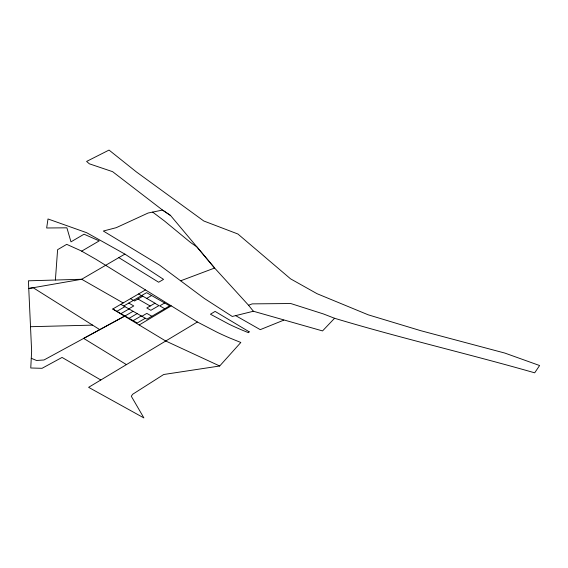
<?xml version="1.0" encoding="UTF-8"?>
<svg xmlns="http://www.w3.org/2000/svg" width="568" height="568" viewBox="0 0 568 568"><rect width="100%" height="100%" fill="white"/><g stroke="black" fill="none" stroke-linecap="round" stroke-linejoin="round"><path stroke-width="0.85" d="M100.806 379.985L62.061 357.428L42.046 368.305L30.757 367.993L31.638 351.173L28.4 280.812L81.685 279.264L124.889 254.095L163.548 279.378L158.649 282.239L118.833 257.623M55.394 280.024L57.602 249.686L66.712 244.346L81.018 250.786L95.992 259.335L197.373 321.999L217.082 332.23A264.17 152.515 0 0 0 229.841 338.031L240.825 342.476L219.688 365.998L163.698 374.504L132.663 394.263L131.3 396.244L143.896 417.927L88.615 387.326L197.373 321.999M170.542 215.492L162.533 210.075L112.613 171.671L89.353 163.811L86.599 161.426L109.035 150.073L136.398 171.941L203.791 220.995L237.9 234.002L290.553 278.838L317.043 293.699L368.206 314.814L420.689 330.675L504.81 353.062L539.6 365.529L534.687 372.821C468.209 353.786 400.795 338.187 334.566 318.272L322.539 330.924L253.385 311.25L232.248 316.461L204.302 298.441L159.48 265.057L103.333 231.034L116.262 227.669L148.127 213.014L162.533 210.075L170.542 215.485L214.626 268.032L248.564 305.264L253.385 311.25M139.174 324.981L171.266 305.854M81.65 251.155L99.23 240.889L84.05 234.208L70.979 241.847L66.896 227.818L46.654 227.988L48.003 218.971L86.655 232.702L124.889 254.095M219.688 365.998L165.622 340.956L112.748 309.02L145.472 289.928M123.824 305.953L146.594 292.662L169.683 305.847L146.913 319.138L120.814 304.313M116.831 311.349L124.896 306.642M142.802 296.191L134.573 300.997L130.498 298.669M128.844 308.822L133.778 305.939L128.758 303.071M146.686 298.406L151.62 295.53M120.906 313.678L128.971 308.971M124.981 316.007L133.047 311.299M129.057 318.336L137.122 313.628M133.132 320.664L141.198 315.957M141.886 316.269L146.821 313.387L151.848 316.262M164.663 302.978L159.729 305.861L164.748 308.729M145.273 318.286L137.207 322.993L112.748 309.02M283.766 320.153L260.258 329.646L235.642 315.623M248.564 305.264L252.185 303.873L290.759 303.525L323.497 313.976L334.566 318.272M180.745 280.769L214.626 268.032L196.897 246.924L190.749 242.642L164.393 220.931L152.657 212.091M30.615 326.706L92.598 325.123M31.275 358.287L36.501 360.481L43.992 359.977L124.577 316.163L83.666 338.4L126.38 364.585M123.164 302.95L81.685 279.264L28.769 288.487L33.164 287.72L99.776 329.646M141.659 295.537L155.028 303.177L146.8 307.984L150.875 310.305L158.941 305.605L154.865 303.276M138.564 293.961L142.639 296.29M137.96 299.016L150.193 306.003M249.189 331.804L248.55 332.713L243.196 330.548A247.676 142.994 0 0 1 228.876 324.115L210.423 314.203L215.123 311.406L249.189 331.804"/></g></svg>
